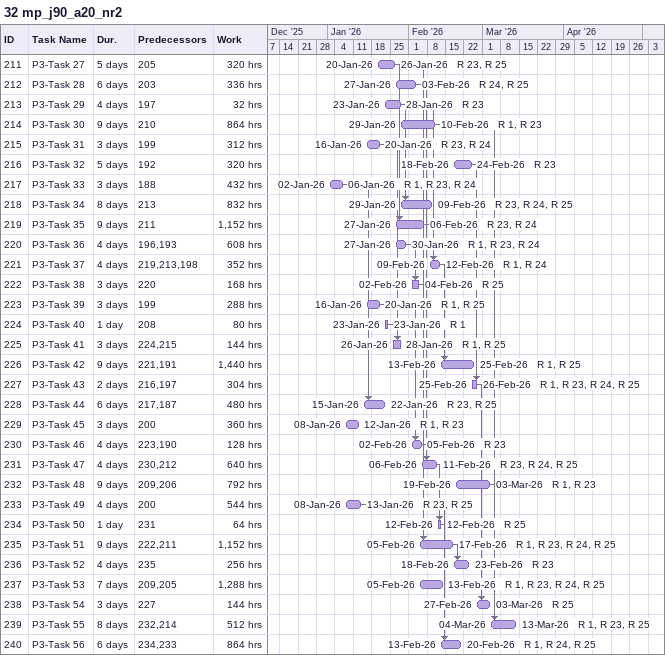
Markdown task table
32 mp_j90_a20_nr2

| ID | Task | Duration | Start | Finish | Predecessors | Resources | Work (h) |
|---|---|---|---|---|---|---|---|
| 211 | P3-Task 27 | 5d | 2026-01-20 | 2026-01-26 | 205 | R 23, R 25 | 320 |
| 212 | P3-Task 28 | 6d | 2026-01-27 | 2026-02-03 | 203 | R 24, R 25 | 336 |
| 213 | P3-Task 29 | 4d | 2026-01-23 | 2026-01-28 | 197 | R 23 | 32 |
| 214 | P3-Task 30 | 9d | 2026-01-29 | 2026-02-10 | 210 | R 1, R 23 | 864 |
| 215 | P3-Task 31 | 3d | 2026-01-16 | 2026-01-20 | 199 | R 23, R 24 | 312 |
| 216 | P3-Task 32 | 5d | 2026-02-18 | 2026-02-24 | 192 | R 23 | 320 |
| 217 | P3-Task 33 | 3d | 2026-01-02 | 2026-01-06 | 188 | R 1, R 23, R 24 | 432 |
| 218 | P3-Task 34 | 8d | 2026-01-29 | 2026-02-09 | 213 | R 23, R 24, R 25 | 832 |
| 219 | P3-Task 35 | 9d | 2026-01-27 | 2026-02-06 | 211 | R 23, R 24 | 1152 |
| 220 | P3-Task 36 | 4d | 2026-01-27 | 2026-01-30 | 196, 193 | R 1, R 23, R 24 | 608 |
| 221 | P3-Task 37 | 4d | 2026-02-09 | 2026-02-12 | 219, 213, 198 | R 1, R 24 | 352 |
| 222 | P3-Task 38 | 3d | 2026-02-02 | 2026-02-04 | 220 | R 25 | 168 |
| 223 | P3-Task 39 | 3d | 2026-01-16 | 2026-01-20 | 199 | R 1, R 25 | 288 |
| 224 | P3-Task 40 | 1d | 2026-01-23 | 2026-01-23 | 208 | R 1 | 80 |
| 225 | P3-Task 41 | 3d | 2026-01-26 | 2026-01-28 | 224, 215 | R 1, R 25 | 144 |
| 226 | P3-Task 42 | 9d | 2026-02-13 | 2026-02-25 | 221, 191 | R 1, R 25 | 1440 |
| 227 | P3-Task 43 | 2d | 2026-02-25 | 2026-02-26 | 216, 197 | R 1, R 23, R 24, R 25 | 304 |
| 228 | P3-Task 44 | 6d | 2026-01-15 | 2026-01-22 | 217, 187 | R 23, R 25 | 480 |
| 229 | P3-Task 45 | 3d | 2026-01-08 | 2026-01-12 | 200 | R 1, R 23 | 360 |
| 230 | P3-Task 46 | 4d | 2026-02-02 | 2026-02-05 | 223, 190 | R 23 | 128 |
| 231 | P3-Task 47 | 4d | 2026-02-06 | 2026-02-11 | 230, 212 | R 23, R 24, R 25 | 640 |
| 232 | P3-Task 48 | 9d | 2026-02-19 | 2026-03-03 | 209, 206 | R 1, R 23 | 792 |
| 233 | P3-Task 49 | 4d | 2026-01-08 | 2026-01-13 | 200 | R 23, R 25 | 544 |
| 234 | P3-Task 50 | 1d | 2026-02-12 | 2026-02-12 | 231 | R 25 | 64 |
| 235 | P3-Task 51 | 9d | 2026-02-05 | 2026-02-17 | 222, 211 | R 1, R 23, R 24, R 25 | 1152 |
| 236 | P3-Task 52 | 4d | 2026-02-18 | 2026-02-23 | 235 | R 23 | 256 |
| 237 | P3-Task 53 | 7d | 2026-02-05 | 2026-02-13 | 209, 205 | R 1, R 23, R 24, R 25 | 1288 |
| 238 | P3-Task 54 | 3d | 2026-02-27 | 2026-03-03 | 227 | R 25 | 144 |
| 239 | P3-Task 55 | 8d | 2026-03-04 | 2026-03-13 | 232, 214 | R 1, R 23, R 25 | 512 |
| 240 | P3-Task 56 | 6d | 2026-02-13 | 2026-02-20 | 234, 233 | R 1, R 24, R 25 | 864 |
